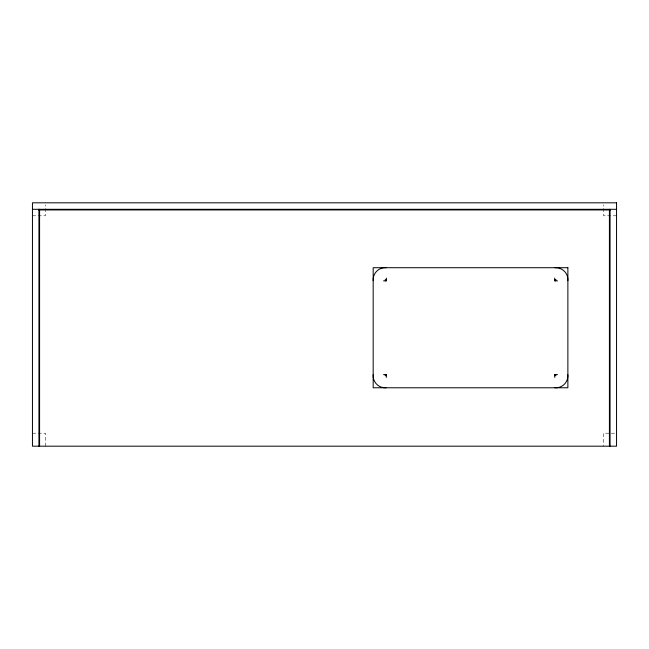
<?xml version="1.0" encoding="UTF-8"?>
<svg xmlns="http://www.w3.org/2000/svg" width="649" height="649" viewBox="0 0 649 649"><rect width="100%" height="100%" fill="white"/><g stroke="black" fill="none" stroke-linecap="round" stroke-linejoin="round"><path stroke-width="0.49" stroke-dasharray="3.25 2.43" d="M32.45 215.793L45.43 215.793L45.43 204.808M616.55 215.793L603.57 215.793L603.57 204.808M32.45 433.208L45.43 433.208L45.43 446.188M614.554 433.208L603.57 433.208L603.57 446.188"/><path stroke-width="0.97" d="M386.317 377.394L386.358 374.798M554.692 280.692L554.733 278.096M554.895 280.895L557.491 280.855M383.559 374.635L386.155 374.595M32.45 209.303L616.55 209.303M38.534 209.952L610.466 209.952M383.559 280.855L386.155 280.895M554.895 374.595L557.491 374.635M554.692 374.798L554.733 377.394M386.317 278.096L386.358 280.692M610.06 209.303L610.06 446.188M609.411 209.303L609.411 446.188M39.589 209.303L39.589 446.188M38.94 209.303L38.94 446.188M373.175 280.692A12.096 12.096 0 0 1 386.155 267.713M386.155 387.778A12.096 12.096 0 0 1 373.175 374.798M567.875 374.798A12.096 12.096 0 0 1 554.895 387.778M554.895 267.713A12.096 12.096 0 0 1 567.875 280.692M386.187 279.906L386.163 280.701L385.368 280.725L385.23 279.768L386.187 279.906M554.887 374.789L554.863 375.584L555.82 375.722L555.682 374.765L554.887 374.789M385.368 374.765L385.23 375.722L386.187 375.584L386.163 374.789L385.368 374.765M555.82 279.768L555.682 280.725L554.887 280.701L554.863 279.906L555.82 279.768M616.55 202.812L32.45 202.812L32.45 446.188L616.55 446.188L616.55 202.812M567.875 267.713L373.175 267.713L373.175 387.778L567.875 387.778L567.875 267.713"/></g></svg>
